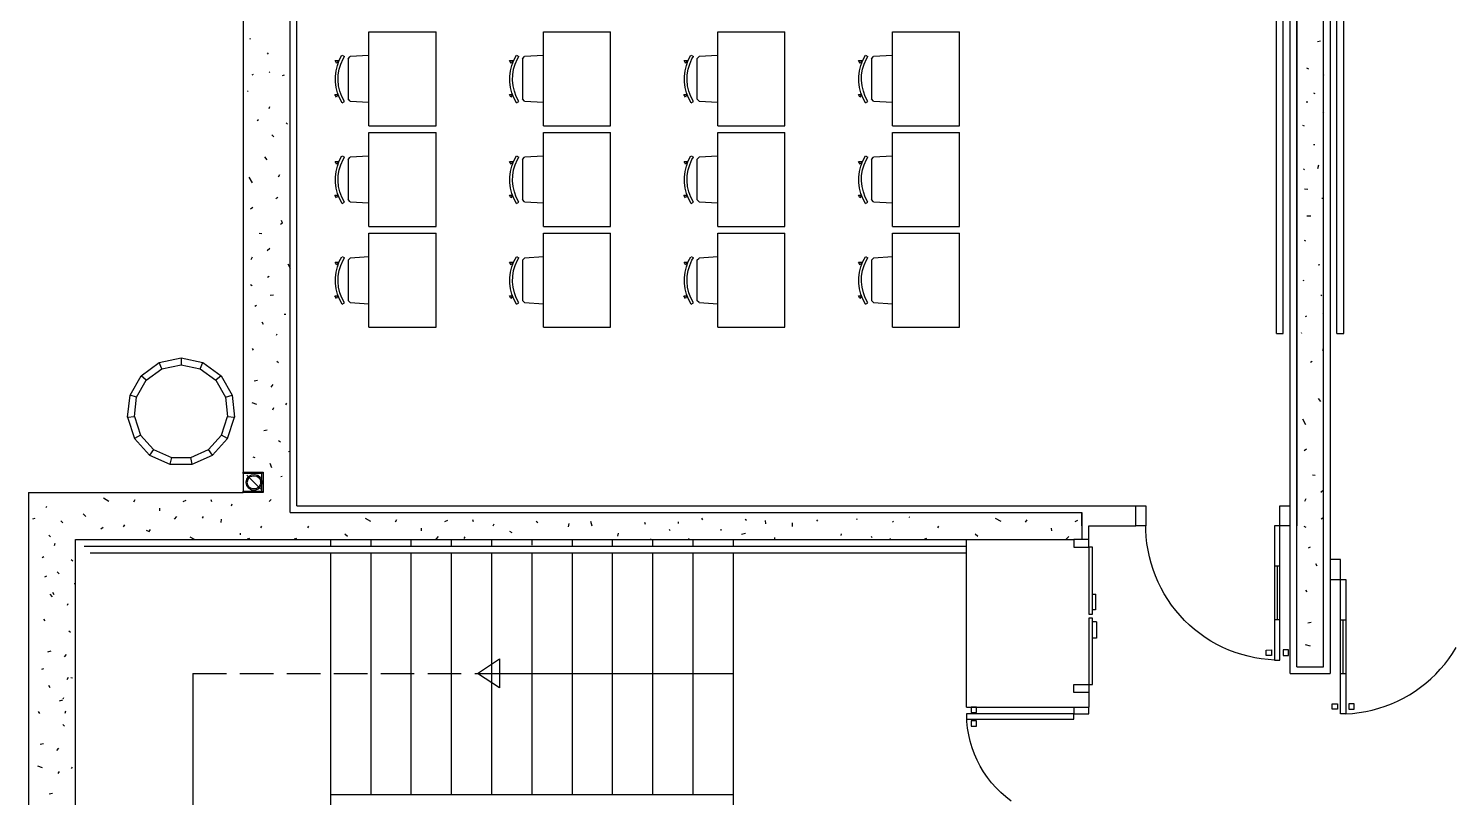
# Model space of a CAD drawing. Extents: x 7 to 80.8, y 22 to 73.9.
# Drawn here: x 7.04 to 17.66, y 54.01 to 59.74 of the extents above; entities that cross this region are included whole.
import ezdxf

# ---------------------------------------------------------------- set-up
doc = ezdxf.new("R2010")
doc.units = 0
doc.header["$MEASUREMENT"] = 0
doc.linetypes.add('DOT', pattern=[0.25, 0.25, 0])
for name, color, linetype in [('Doors', 7, 'CONTINUOUS'), ('Furniture', 7, 'CONTINUOUS'), ('Stairs', 7, 'CONTINUOUS'), ('Walls', 7, 'CONTINUOUS')]:
    doc.layers.add(name, color=color, linetype=linetype)

msp = doc.modelspace()

# ---------------------------------------------------------------- linework, layer by layer
at = {"layer": 'Doors', "color": 2}
for p, q in [((14.889, 56.032), (14.889, 56.132)), ((15.289, 56.032), (15.289, 56.182)), ((16.439, 56.032), (16.439, 56.182)), ((14.939, 56.032), (15.289, 56.032)), ((14.939, 55.932), (14.939, 56.032)), ((16.439, 54.932), (16.439, 56.032)), ((14.029, 55.932), (14.139, 55.932)), ((14.939, 55.932), (14.829, 55.932)), ((16.439, 54.932), (16.739, 54.932)), ((16.489, 54.982), (16.689, 54.982)), ((14.939, 54.792), (14.829, 54.792)), ((14.939, 54.792), (14.939, 54.682)), ((14.029, 54.682), (14.939, 54.682))]:
    msp.add_line(p, q, dxfattribs=at)
at = {"layer": 'Doors', "color": 1}
for p, q in [((16.364, 56.182), (16.439, 56.182)), ((16.814, 55.782), (16.739, 55.782)), ((14.939, 54.852), (14.939, 54.792))]:
    msp.add_line(p, q, dxfattribs=at)
at = {"layer": 'Doors', "color": 4}
for p, q in [((16.364, 55.732), (16.322, 55.732)), ((16.345, 55.331), (16.345, 55.732)), ((14.967, 55.524), (14.993, 55.524)), ((14.99, 55.523), (14.99, 55.406)), ((14.99, 55.406), (14.971, 55.406)), ((14.996, 55.317), (14.967, 55.317)), ((14.996, 55.317), (14.996, 55.197)), ((16.364, 55.332), (16.324, 55.332)), ((16.814, 55.332), (16.857, 55.332)), ((16.834, 54.931), (16.834, 55.332)), ((14.996, 55.197), (14.973, 55.197)), ((16.814, 54.932), (16.854, 54.932)), ((14.939, 54.632), (14.939, 54.682))]:
    msp.add_line(p, q, dxfattribs=at)
at = {"layer": 'Doors', "color": 1}
for points in [[(15.289, 56.182), (15.364, 56.182), (15.364, 56.032), (15.289, 56.032)], [(16.439, 56.032), (16.364, 56.032), (16.364, 56.182)], [(14.829, 55.932), (14.829, 55.875), (14.939, 55.875), (14.939, 55.932)], [(16.739, 55.632), (16.814, 55.632), (16.814, 55.782)], [(14.829, 54.792), (14.829, 54.852), (14.939, 54.852)]]:
    msp.add_lwpolyline(points, dxfattribs=at)
at = {"layer": 'Doors', "color": 4}
for points in [[(16.324, 55.033), (16.275, 55.036), (16.225, 55.042), (16.176, 55.05), (16.127, 55.061), (16.079, 55.074), (16.031, 55.089), (15.984, 55.107), (15.939, 55.127), (15.894, 55.15), (15.85, 55.174), (15.808, 55.201), (15.767, 55.23), (15.728, 55.261), (15.69, 55.293), (15.654, 55.328), (15.62, 55.364), (15.587, 55.402), (15.557, 55.442), (15.528, 55.483), (15.502, 55.526), (15.478, 55.569), (15.456, 55.614), (15.436, 55.66), (15.419, 55.707), (15.404, 55.755), (15.391, 55.803), (15.381, 55.852), (15.373, 55.901), (15.368, 55.951), (15.365, 56.001), (15.364, 56.032)], [(16.854, 54.633), (16.904, 54.636), (16.954, 54.642), (17.003, 54.65), (17.052, 54.661), (17.1, 54.674), (17.148, 54.689), (17.195, 54.707), (17.24, 54.727), (17.285, 54.75), (17.329, 54.774), (17.371, 54.801), (17.412, 54.83), (17.451, 54.861), (17.489, 54.893), (17.525, 54.928), (17.559, 54.964), (17.592, 55.003), (17.622, 55.042), (17.65, 55.083), (17.677, 55.126)], [(14.829, 54.682), (14.829, 54.632), (14.939, 54.632)], [(14.361, 53.983), (14.322, 54.014), (14.284, 54.047), (14.249, 54.082), (14.215, 54.119), (14.185, 54.158), (14.156, 54.2), (14.131, 54.243), (14.108, 54.287), (14.087, 54.333), (14.07, 54.38), (14.056, 54.428), (14.045, 54.476), (14.037, 54.526), (14.031, 54.575), (14.03, 54.592)]]:
    msp.add_lwpolyline(points, dxfattribs=at)
for points in [[(16.364, 56.032), (16.324, 56.032), (16.324, 55.032), (16.364, 55.032), (16.364, 56.032)], [(14.939, 55.875), (14.939, 55.375), (14.967, 55.375), (14.967, 55.875), (14.939, 55.875)], [(16.814, 55.632), (16.854, 55.632), (16.854, 54.632), (16.814, 54.632), (16.814, 55.632)], [(14.939, 55.346), (14.939, 54.852), (14.967, 54.852), (14.967, 55.346), (14.939, 55.346)], [(16.302, 55.068), (16.262, 55.067), (16.262, 55.107), (16.302, 55.108), (16.302, 55.068)], [(16.387, 55.068), (16.427, 55.068), (16.427, 55.108), (16.387, 55.108), (16.387, 55.068)], [(14.829, 54.592), (14.829, 54.632), (14.029, 54.632), (14.029, 54.592), (14.829, 54.592)], [(14.104, 54.642), (14.104, 54.682), (14.064, 54.682), (14.064, 54.642), (14.104, 54.642)], [(16.792, 54.668), (16.752, 54.668), (16.752, 54.708), (16.792, 54.708), (16.792, 54.668)], [(16.877, 54.668), (16.917, 54.667), (16.917, 54.707), (16.877, 54.708), (16.877, 54.668)], [(14.104, 54.541), (14.104, 54.581), (14.064, 54.581), (14.064, 54.541), (14.104, 54.541)]]:
    msp.add_lwpolyline(points, close=True, dxfattribs=at)
at = {"layer": 'Furniture', "color": 4}
for p, q in [((16.389, 57.465), (16.389, 61.465)), ((16.839, 57.465), (16.839, 61.465)), ((9.576, 59.711), (10.076, 59.711)), ((9.576, 59.011), (9.576, 59.711)), ((10.076, 59.011), (10.076, 59.711)), ((10.876, 59.711), (11.376, 59.711)), ((10.876, 59.011), (10.876, 59.711)), ((11.376, 59.011), (11.376, 59.711)), ((12.176, 59.711), (12.676, 59.711)), ((12.176, 59.011), (12.176, 59.711)), ((12.676, 59.011), (12.676, 59.711)), ((13.476, 59.711), (13.976, 59.711)), ((13.476, 59.011), (13.476, 59.711)), ((13.976, 59.011), (13.976, 59.711)), ((9.376, 59.539), (9.394, 59.528)), ((9.42, 59.51), (9.436, 59.527)), ((9.42, 59.51), (9.42, 59.212)), ((9.576, 59.535), (9.436, 59.527)), ((10.676, 59.539), (10.694, 59.528)), ((10.72, 59.51), (10.736, 59.527)), ((10.72, 59.51), (10.72, 59.212)), ((10.876, 59.535), (10.736, 59.527)), ((11.976, 59.539), (11.994, 59.528)), ((12.02, 59.51), (12.036, 59.527)), ((12.02, 59.51), (12.02, 59.212)), ((12.176, 59.535), (12.036, 59.527)), ((13.276, 59.539), (13.294, 59.528)), ((13.32, 59.51), (13.336, 59.527)), ((13.32, 59.51), (13.32, 59.212)), ((13.476, 59.535), (13.336, 59.527)), ((9.376, 59.183), (9.394, 59.194)), ((9.436, 59.195), (9.42, 59.212)), ((9.436, 59.195), (9.576, 59.187)), ((10.676, 59.183), (10.694, 59.194)), ((10.736, 59.195), (10.72, 59.212)), ((10.736, 59.195), (10.876, 59.187)), ((11.976, 59.183), (11.994, 59.194)), ((12.036, 59.195), (12.02, 59.212)), ((12.036, 59.195), (12.176, 59.187)), ((13.276, 59.183), (13.294, 59.194)), ((13.336, 59.195), (13.32, 59.212)), ((13.336, 59.195), (13.476, 59.187)), ((9.576, 59.011), (10.076, 59.011)), ((10.876, 59.011), (11.376, 59.011)), ((12.176, 59.011), (12.676, 59.011)), ((13.476, 59.011), (13.976, 59.011)), ((9.576, 58.961), (10.076, 58.961)), ((9.576, 58.261), (9.576, 58.961)), ((10.076, 58.261), (10.076, 58.961)), ((10.876, 58.961), (11.376, 58.961)), ((10.876, 58.261), (10.876, 58.961)), ((11.376, 58.261), (11.376, 58.961)), ((12.176, 58.961), (12.676, 58.961)), ((12.176, 58.261), (12.176, 58.961)), ((12.676, 58.261), (12.676, 58.961)), ((13.476, 58.961), (13.976, 58.961)), ((13.476, 58.261), (13.476, 58.961)), ((13.976, 58.261), (13.976, 58.961)), ((9.376, 58.789), (9.394, 58.778)), ((9.42, 58.76), (9.436, 58.777)), ((9.42, 58.76), (9.42, 58.462)), ((9.576, 58.785), (9.436, 58.777)), ((10.676, 58.789), (10.694, 58.778)), ((10.72, 58.76), (10.736, 58.777)), ((10.72, 58.76), (10.72, 58.462)), ((10.876, 58.785), (10.736, 58.777)), ((11.976, 58.789), (11.994, 58.778)), ((12.02, 58.76), (12.036, 58.777)), ((12.02, 58.76), (12.02, 58.462)), ((12.176, 58.785), (12.036, 58.777)), ((13.276, 58.789), (13.294, 58.778)), ((13.32, 58.76), (13.336, 58.777)), ((13.32, 58.76), (13.32, 58.462)), ((13.476, 58.785), (13.336, 58.777)), ((9.376, 58.433), (9.394, 58.444)), ((9.436, 58.445), (9.42, 58.462)), ((9.436, 58.445), (9.576, 58.437)), ((10.676, 58.433), (10.694, 58.444)), ((10.736, 58.445), (10.72, 58.462)), ((10.736, 58.445), (10.876, 58.437)), ((11.976, 58.433), (11.994, 58.444)), ((12.036, 58.445), (12.02, 58.462)), ((12.036, 58.445), (12.176, 58.437)), ((13.276, 58.433), (13.294, 58.444)), ((13.336, 58.445), (13.32, 58.462)), ((13.336, 58.445), (13.476, 58.437)), ((9.576, 58.261), (10.076, 58.261)), ((10.876, 58.261), (11.376, 58.261)), ((12.176, 58.261), (12.676, 58.261)), ((13.476, 58.261), (13.976, 58.261)), ((9.576, 58.211), (10.076, 58.211)), ((9.576, 57.511), (9.576, 58.211)), ((10.076, 57.511), (10.076, 58.211)), ((10.876, 58.211), (11.376, 58.211)), ((10.876, 57.511), (10.876, 58.211)), ((11.376, 57.511), (11.376, 58.211)), ((12.176, 58.211), (12.676, 58.211)), ((12.176, 57.511), (12.176, 58.211)), ((12.676, 57.511), (12.676, 58.211)), ((13.476, 58.211), (13.976, 58.211)), ((13.476, 57.511), (13.476, 58.211)), ((13.976, 57.511), (13.976, 58.211)), ((9.376, 58.039), (9.394, 58.028)), ((9.42, 58.01), (9.436, 58.027)), ((9.576, 58.035), (9.436, 58.027)), ((10.676, 58.039), (10.694, 58.028)), ((10.72, 58.01), (10.736, 58.027)), ((10.876, 58.035), (10.736, 58.027)), ((11.976, 58.039), (11.994, 58.028)), ((12.02, 58.01), (12.036, 58.027)), ((12.176, 58.035), (12.036, 58.027)), ((13.276, 58.039), (13.294, 58.028)), ((13.32, 58.01), (13.336, 58.027)), ((13.476, 58.035), (13.336, 58.027)), ((9.42, 58.01), (9.42, 57.712)), ((10.72, 58.01), (10.72, 57.712)), ((12.02, 58.01), (12.02, 57.712)), ((13.32, 58.01), (13.32, 57.712)), ((9.376, 57.683), (9.394, 57.694)), ((9.436, 57.695), (9.42, 57.712)), ((9.436, 57.695), (9.576, 57.687)), ((10.676, 57.683), (10.694, 57.694)), ((10.736, 57.695), (10.72, 57.712)), ((10.736, 57.695), (10.876, 57.687)), ((11.976, 57.683), (11.994, 57.694)), ((12.036, 57.695), (12.02, 57.712)), ((12.036, 57.695), (12.176, 57.687)), ((13.276, 57.683), (13.294, 57.694)), ((13.336, 57.695), (13.32, 57.712)), ((13.336, 57.695), (13.476, 57.687)), ((9.576, 57.511), (10.076, 57.511)), ((10.876, 57.511), (11.376, 57.511)), ((12.176, 57.511), (12.676, 57.511)), ((13.476, 57.511), (13.976, 57.511)), ((16.339, 57.465), (16.389, 57.465)), ((16.789, 57.465), (16.839, 57.465))]:
    msp.add_line(p, q, dxfattribs=at)
for points in [[(16.339, 57.465), (16.339, 61.465), (16.389, 61.465)], [(16.789, 57.465), (16.789, 61.465), (16.839, 61.465)], [(9.376, 59.183), (9.356, 59.22), (9.341, 59.258), (9.331, 59.298), (9.326, 59.339), (9.326, 59.38), (9.331, 59.421), (9.341, 59.462), (9.355, 59.5), (9.375, 59.537)], [(9.394, 59.194), (9.374, 59.231), (9.36, 59.269), (9.35, 59.31), (9.346, 59.351), (9.347, 59.392), (9.354, 59.433), (9.366, 59.472), (9.383, 59.51), (9.394, 59.528)], [(10.676, 59.183), (10.656, 59.22), (10.641, 59.258), (10.631, 59.298), (10.626, 59.339), (10.626, 59.38), (10.631, 59.421), (10.641, 59.462), (10.655, 59.5), (10.675, 59.537)], [(10.694, 59.194), (10.674, 59.231), (10.66, 59.269), (10.65, 59.31), (10.646, 59.351), (10.647, 59.392), (10.654, 59.433), (10.666, 59.472), (10.683, 59.51), (10.694, 59.528)], [(11.976, 59.183), (11.956, 59.22), (11.941, 59.258), (11.931, 59.298), (11.926, 59.339), (11.926, 59.38), (11.931, 59.421), (11.941, 59.462), (11.955, 59.5), (11.975, 59.537)], [(11.994, 59.194), (11.974, 59.231), (11.96, 59.269), (11.95, 59.31), (11.946, 59.351), (11.947, 59.392), (11.954, 59.433), (11.966, 59.472), (11.983, 59.51), (11.994, 59.528)], [(13.276, 59.183), (13.256, 59.22), (13.241, 59.258), (13.231, 59.298), (13.226, 59.339), (13.226, 59.38), (13.231, 59.421), (13.241, 59.462), (13.255, 59.5), (13.275, 59.537)], [(13.294, 59.194), (13.274, 59.231), (13.26, 59.269), (13.25, 59.31), (13.246, 59.351), (13.247, 59.392), (13.254, 59.433), (13.266, 59.472), (13.283, 59.51), (13.294, 59.528)], [(9.376, 58.433), (9.356, 58.47), (9.341, 58.508), (9.331, 58.548), (9.326, 58.589), (9.326, 58.63), (9.331, 58.671), (9.341, 58.712), (9.355, 58.75), (9.375, 58.787)], [(9.394, 58.444), (9.374, 58.481), (9.36, 58.519), (9.35, 58.56), (9.346, 58.601), (9.347, 58.642), (9.354, 58.683), (9.366, 58.722), (9.383, 58.76), (9.394, 58.778)], [(10.676, 58.433), (10.656, 58.47), (10.641, 58.508), (10.631, 58.548), (10.626, 58.589), (10.626, 58.63), (10.631, 58.671), (10.641, 58.712), (10.655, 58.75), (10.675, 58.787)], [(10.694, 58.444), (10.674, 58.481), (10.66, 58.519), (10.65, 58.56), (10.646, 58.601), (10.647, 58.642), (10.654, 58.683), (10.666, 58.722), (10.683, 58.76), (10.694, 58.778)], [(11.976, 58.433), (11.956, 58.47), (11.941, 58.508), (11.931, 58.548), (11.926, 58.589), (11.926, 58.63), (11.931, 58.671), (11.941, 58.712), (11.955, 58.75), (11.975, 58.787)], [(11.994, 58.444), (11.974, 58.481), (11.96, 58.519), (11.95, 58.56), (11.946, 58.601), (11.947, 58.642), (11.954, 58.683), (11.966, 58.722), (11.983, 58.76), (11.994, 58.778)], [(13.276, 58.433), (13.256, 58.47), (13.241, 58.508), (13.231, 58.548), (13.226, 58.589), (13.226, 58.63), (13.231, 58.671), (13.241, 58.712), (13.255, 58.75), (13.275, 58.787)], [(13.294, 58.444), (13.274, 58.481), (13.26, 58.519), (13.25, 58.56), (13.246, 58.601), (13.247, 58.642), (13.254, 58.683), (13.266, 58.722), (13.283, 58.76), (13.294, 58.778)], [(9.376, 57.683), (9.356, 57.72), (9.341, 57.758), (9.331, 57.798), (9.326, 57.839), (9.326, 57.88), (9.331, 57.921), (9.341, 57.962), (9.355, 58), (9.375, 58.037)], [(9.394, 57.694), (9.374, 57.731), (9.36, 57.769), (9.35, 57.81), (9.346, 57.851), (9.347, 57.892), (9.354, 57.933), (9.366, 57.972), (9.383, 58.01), (9.394, 58.028)], [(10.676, 57.683), (10.656, 57.72), (10.641, 57.758), (10.631, 57.798), (10.626, 57.839), (10.626, 57.88), (10.631, 57.921), (10.641, 57.962), (10.655, 58), (10.675, 58.037)], [(10.694, 57.694), (10.674, 57.731), (10.66, 57.769), (10.65, 57.81), (10.646, 57.851), (10.647, 57.892), (10.654, 57.933), (10.666, 57.972), (10.683, 58.01), (10.694, 58.028)], [(11.976, 57.683), (11.956, 57.72), (11.941, 57.758), (11.931, 57.798), (11.926, 57.839), (11.926, 57.88), (11.931, 57.921), (11.941, 57.962), (11.955, 58), (11.975, 58.037)], [(11.994, 57.694), (11.974, 57.731), (11.96, 57.769), (11.95, 57.81), (11.946, 57.851), (11.947, 57.892), (11.954, 57.933), (11.966, 57.972), (11.983, 58.01), (11.994, 58.028)], [(13.276, 57.683), (13.256, 57.72), (13.241, 57.758), (13.231, 57.798), (13.226, 57.839), (13.226, 57.88), (13.231, 57.921), (13.241, 57.962), (13.255, 58), (13.275, 58.037)], [(13.294, 57.694), (13.274, 57.731), (13.26, 57.769), (13.25, 57.81), (13.246, 57.851), (13.247, 57.892), (13.254, 57.933), (13.266, 57.972), (13.283, 58.01), (13.294, 58.028)]]:
    msp.add_lwpolyline(points, dxfattribs=at)
for points in [[(9.336, 59.477), (9.324, 59.497), (9.348, 59.497), (9.336, 59.477)], [(10.636, 59.477), (10.624, 59.497), (10.648, 59.497), (10.636, 59.477)], [(11.936, 59.477), (11.924, 59.497), (11.948, 59.497), (11.936, 59.477)], [(13.236, 59.477), (13.224, 59.497), (13.248, 59.497), (13.236, 59.477)], [(9.334, 59.226), (9.323, 59.245), (9.345, 59.245), (9.334, 59.226)], [(10.634, 59.226), (10.623, 59.245), (10.645, 59.245), (10.634, 59.226)], [(11.934, 59.226), (11.923, 59.245), (11.945, 59.245), (11.934, 59.226)], [(13.234, 59.226), (13.223, 59.245), (13.245, 59.245), (13.234, 59.226)], [(9.336, 58.727), (9.324, 58.747), (9.348, 58.747), (9.336, 58.727)], [(10.636, 58.727), (10.624, 58.747), (10.648, 58.747), (10.636, 58.727)], [(11.936, 58.727), (11.924, 58.747), (11.948, 58.747), (11.936, 58.727)], [(13.236, 58.727), (13.224, 58.747), (13.248, 58.747), (13.236, 58.727)], [(9.334, 58.476), (9.323, 58.495), (9.345, 58.495), (9.334, 58.476)], [(10.634, 58.476), (10.623, 58.495), (10.645, 58.495), (10.634, 58.476)], [(11.934, 58.476), (11.923, 58.495), (11.945, 58.495), (11.934, 58.476)], [(13.234, 58.476), (13.223, 58.495), (13.245, 58.495), (13.234, 58.476)], [(9.336, 57.977), (9.324, 57.997), (9.348, 57.997), (9.336, 57.977)], [(10.636, 57.977), (10.624, 57.997), (10.648, 57.997), (10.636, 57.977)], [(11.936, 57.977), (11.924, 57.997), (11.948, 57.997), (11.936, 57.977)], [(13.236, 57.977), (13.224, 57.997), (13.248, 57.997), (13.236, 57.977)], [(9.334, 57.726), (9.323, 57.745), (9.345, 57.745), (9.334, 57.726)], [(10.634, 57.726), (10.623, 57.745), (10.645, 57.745), (10.634, 57.726)], [(11.934, 57.726), (11.923, 57.745), (11.945, 57.745), (11.934, 57.726)], [(13.234, 57.726), (13.223, 57.745), (13.245, 57.745), (13.234, 57.726)]]:
    msp.add_lwpolyline(points, close=True, dxfattribs=at)
at = {"layer": 'Stairs', "color": 4}
for p, q in [((9.289, 55.932), (9.289, 55.882)), ((9.589, 55.932), (9.589, 55.882)), ((9.889, 55.932), (9.889, 55.882)), ((10.189, 55.932), (10.189, 55.882)), ((10.489, 55.932), (10.489, 55.882)), ((10.789, 55.932), (10.789, 55.889)), ((11.089, 55.932), (11.089, 55.882)), ((11.389, 55.932), (11.389, 55.882)), ((11.689, 55.932), (11.689, 55.882)), ((11.989, 55.932), (11.989, 55.882)), ((12.289, 55.932), (12.289, 55.882)), ((9.289, 55.832), (9.289, 54.032)), ((9.589, 55.832), (9.589, 54.032)), ((9.889, 55.832), (9.889, 54.032)), ((10.189, 55.832), (10.189, 54.032)), ((10.489, 55.832), (10.489, 54.032)), ((10.789, 55.832), (10.789, 54.032)), ((11.089, 55.832), (11.089, 54.032)), ((11.389, 55.832), (11.389, 54.032)), ((11.689, 55.832), (11.689, 54.032)), ((11.989, 55.832), (11.989, 54.032)), ((12.289, 55.832), (12.289, 53.932))]:
    msp.add_line(p, q, dxfattribs=at)
at = {"layer": 'Stairs', "color": 8}
for p, q in [((7.453, 55.882), (14.029, 55.882)), ((7.5, 55.832), (14.029, 55.832)), ((8.264, 54.932), (8.264, 52.732)), ((10.386, 54.932), (12.289, 54.932)), ((9.289, 54.032), (12.289, 54.032)), ((9.289, 54.032), (9.289, 53.932))]:
    msp.add_line(p, q, dxfattribs=at)
at = {"layer": 'Stairs', "color": 8, "linetype": 'DOT'}
msp.add_line((8.264, 54.932), (10.386, 54.932), dxfattribs=at)
at = {"layer": 'Stairs', "color": 8}
msp.add_lwpolyline([(10.386, 54.932), (10.55, 55.043), (10.55, 54.826), (10.386, 54.932)], close=True, dxfattribs=at)
at = {"layer": 'Walls', "color": 2}
for p, q in [((8.639, 73.868), (8.639, 56.292)), ((8.989, 56.132), (8.989, 63.682)), ((8.989, 56.132), (8.989, 63.682)), ((9.039, 56.182), (9.039, 63.632)), ((16.439, 56.182), (16.439, 62.082)), ((16.489, 54.982), (16.489, 62.082)), ((16.489, 62.082), (16.489, 56.032)), ((16.689, 54.982), (16.689, 62.082)), ((16.739, 62.082), (16.739, 54.932)), ((8.014, 57.248), (8.176, 57.283)), ((8.176, 57.283), (8.339, 57.248)), ((8.176, 57.283), (8.176, 57.232)), ((8.034, 57.202), (8.176, 57.232)), ((8.176, 57.232), (8.318, 57.202)), ((8.318, 57.202), (8.339, 57.248)), ((8.318, 57.202), (8.436, 57.117)), ((7.796, 57.007), (7.879, 57.151)), ((7.844, 56.991), (7.917, 57.117)), ((8.436, 57.117), (8.508, 56.991)), ((7.778, 56.841), (7.796, 57.007)), ((8.508, 56.991), (8.557, 57.007)), ((8.508, 56.991), (8.523, 56.847)), ((7.778, 56.841), (7.829, 56.847)), ((8.478, 56.709), (8.523, 56.847)), ((8.523, 56.847), (8.574, 56.841)), ((7.778, 56.841), (7.83, 56.683)), ((8.523, 56.683), (8.574, 56.841)), ((7.83, 56.683), (7.941, 56.559)), ((8.381, 56.601), (8.478, 56.709)), ((8.411, 56.559), (8.523, 56.683)), ((8.523, 56.683), (8.478, 56.709)), ((7.941, 56.559), (8.093, 56.492)), ((7.971, 56.601), (8.104, 56.542)), ((8.104, 56.542), (8.093, 56.492)), ((8.104, 56.542), (8.249, 56.542)), ((8.249, 56.542), (8.381, 56.601)), ((8.259, 56.492), (8.249, 56.542)), ((8.259, 56.492), (8.411, 56.559)), ((8.411, 56.559), (8.381, 56.601)), ((8.093, 56.492), (8.259, 56.492)), ((7.039, 56.282), (8.639, 56.282)), ((7.039, 56.282), (7.039, 52.182)), ((8.989, 56.132), (14.889, 56.132)), ((9.039, 56.182), (15.289, 56.182)), ((14.889, 56.132), (14.889, 55.932)), ((16.489, 54.982), (16.489, 56.032)), ((7.389, 55.932), (14.829, 55.932)), ((7.389, 55.482), (7.389, 55.932)), ((14.029, 54.682), (14.029, 55.932)), ((7.389, 51.732), (7.389, 55.482))]:
    msp.add_line(p, q, dxfattribs=at)
at = {"layer": 'Walls', "color": 1}
for p, q in [((8.685, 59.661), (8.693, 59.66)), ((16.667, 59.641), (16.643, 59.636)), ((8.818, 59.554), (8.826, 59.546)), ((8.838, 59.414), (8.833, 59.409)), ((16.561, 59.443), (16.576, 59.437)), ((16.687, 59.396), (16.689, 59.389)), ((8.713, 59.393), (8.703, 59.388)), ((8.944, 59.39), (8.929, 59.385)), ((8.671, 59.273), (8.675, 59.268)), ((16.571, 59.188), (16.559, 59.188)), ((16.615, 59.257), (16.624, 59.252)), ((8.835, 59.154), (8.83, 59.137)), ((16.689, 59.116), (16.683, 59.109)), ((8.753, 59.056), (8.742, 59.049)), ((8.97, 59.024), (8.958, 59.034)), ((16.532, 59.016), (16.544, 59.011)), ((8.853, 58.945), (8.867, 58.93)), ((16.613, 58.872), (16.624, 58.872)), ((8.818, 58.758), (8.801, 58.78)), ((16.539, 58.692), (16.547, 58.683)), ((16.651, 58.719), (16.644, 58.691)), ((8.681, 58.629), (8.705, 58.588)), ((8.91, 58.646), (8.9, 58.63)), ((8.896, 58.478), (8.882, 58.469)), ((16.548, 58.543), (16.573, 58.54)), ((16.676, 58.472), (16.687, 58.472)), ((8.694, 58.394), (8.711, 58.405)), ((16.595, 58.34), (16.565, 58.339)), ((8.932, 58.286), (8.916, 58.277)), ((8.921, 58.31), (8.93, 58.288)), ((8.777, 58.208), (8.757, 58.209)), ((16.544, 58.161), (16.555, 58.154)), ((8.707, 58.034), (8.697, 58.013)), ((8.838, 58.099), (8.818, 58.081)), ((8.972, 57.985), (8.988, 57.951)), ((16.66, 57.977), (16.648, 57.974)), ((8.693, 57.829), (8.707, 57.823)), ((8.821, 57.885), (8.833, 57.893)), ((16.535, 57.861), (16.543, 57.86)), ((8.865, 57.75), (8.839, 57.747)), ((16.668, 57.754), (16.676, 57.746)), ((8.739, 57.674), (8.725, 57.667)), ((8.944, 57.61), (8.957, 57.609)), ((16.563, 57.593), (16.553, 57.588)), ((16.688, 57.614), (16.683, 57.609)), ((8.778, 57.553), (8.789, 57.535)), ((8.89, 57.459), (8.885, 57.449)), ((16.521, 57.473), (16.525, 57.468)), ((8.705, 57.354), (8.714, 57.342)), ((16.685, 57.354), (16.68, 57.337)), ((8.889, 57.26), (8.901, 57.248)), ((16.603, 57.256), (16.592, 57.249)), ((8.746, 57.114), (8.722, 57.109)), ((8.859, 57.085), (8.845, 57.066)), ((16.668, 56.958), (16.651, 56.98)), ((8.703, 56.95), (8.738, 56.938)), ((8.866, 56.911), (8.857, 56.895)), ((8.961, 56.945), (8.954, 56.934)), ((8.817, 56.746), (8.793, 56.741)), ((16.531, 56.829), (16.555, 56.788)), ((8.918, 56.655), (8.901, 56.665)), ((8.711, 56.547), (8.726, 56.542)), ((8.988, 56.586), (8.976, 56.583)), ((16.544, 56.594), (16.561, 56.605)), ((8.837, 56.5), (8.849, 56.468)), ((8.667, 56.409), (8.77, 56.306)), ((8.765, 56.362), (8.774, 56.356)), ((8.92, 56.4), (8.93, 56.403)), ((16.627, 56.408), (16.607, 56.409)), ((7.597, 56.241), (7.638, 56.217)), ((7.832, 56.227), (7.821, 56.21)), ((8.192, 56.214), (8.213, 56.225)), ((8.397, 56.229), (8.402, 56.214)), ((8.721, 56.292), (8.709, 56.292)), ((8.847, 56.228), (8.833, 56.214)), ((16.557, 56.234), (16.547, 56.213)), ((16.688, 56.299), (16.668, 56.281)), ((7.17, 56.169), (7.177, 56.179)), ((7.467, 56.103), (7.446, 56.121)), ((8.018, 56.145), (8.017, 56.165)), ((8.126, 56.083), (8.145, 56.103)), ((8.341, 56.101), (8.333, 56.089)), ((8.552, 56.182), (8.558, 56.197)), ((7.071, 56.086), (7.089, 56.091)), ((7.281, 56.069), (7.295, 56.054)), ((7.579, 56.011), (7.595, 56.022)), ((7.747, 56.026), (7.757, 56.039)), ((8.476, 56.057), (8.478, 56.082)), ((8.77, 56.019), (8.777, 56.029)), ((9.12, 56.019), (9.127, 56.029)), ((9.547, 56.091), (9.588, 56.067)), ((9.782, 56.077), (9.771, 56.06)), ((9.968, 55.995), (9.967, 56.015)), ((10.142, 56.064), (10.163, 56.075)), ((10.347, 56.079), (10.352, 56.064)), ((10.502, 56.032), (10.508, 56.047)), ((10.822, 56.067), (10.834, 56.057)), ((11.062, 56.025), (11.067, 56.049)), ((11.226, 56.068), (11.238, 56.033)), ((11.629, 56.06), (11.634, 56.045)), ((11.814, 56.007), (11.819, 55.997)), ((11.883, 56.051), (11.883, 56.063)), ((12.055, 56.089), (12.061, 56.077)), ((12.199, 56.008), (12.199, 55.997)), ((12.379, 56.083), (12.389, 56.075)), ((12.529, 56.073), (12.531, 56.048)), ((12.731, 56.027), (12.733, 56.056)), ((12.91, 56.077), (12.917, 56.067)), ((13.21, 56.087), (13.212, 56.079)), ((13.478, 56.059), (13.484, 56.068)), ((13.598, 56.1), (13.604, 56.096)), ((13.816, 56.019), (13.822, 56.029)), ((14.242, 56.091), (14.284, 56.067)), ((14.477, 56.077), (14.466, 56.06)), ((14.664, 55.995), (14.663, 56.015)), ((14.837, 56.064), (14.859, 56.075)), ((16.543, 56.029), (16.557, 56.023)), ((16.671, 56.085), (16.683, 56.093)), ((7.202, 55.951), (7.191, 55.963)), ((7.235, 55.9), (7.23, 55.883)), ((8.241, 55.95), (8.274, 55.934)), ((8.616, 55.978), (8.617, 55.965)), ((8.671, 55.936), (8.689, 55.941)), ((9.021, 55.936), (9.039, 55.941)), ((9.417, 55.953), (9.396, 55.971)), ((10.076, 55.933), (10.095, 55.953)), ((10.291, 55.951), (10.283, 55.939)), ((10.623, 55.993), (10.64, 55.983)), ((11.43, 55.955), (11.435, 55.979)), ((11.675, 55.935), (11.682, 55.932)), ((11.955, 55.932), (11.962, 55.939)), ((12.353, 55.971), (12.381, 55.977)), ((12.599, 55.945), (12.599, 55.935)), ((13.094, 55.961), (13.097, 55.973)), ((13.317, 55.953), (13.325, 55.945)), ((13.457, 55.933), (13.462, 55.939)), ((13.717, 55.936), (13.734, 55.941)), ((14.113, 55.953), (14.092, 55.971)), ((14.772, 55.933), (14.791, 55.953)), ((7.153, 55.801), (7.142, 55.795)), ((16.589, 55.874), (16.575, 55.867)), ((7.253, 55.691), (7.267, 55.676)), ((7.37, 55.769), (7.358, 55.78)), ((16.628, 55.753), (16.639, 55.735)), ((7.173, 55.658), (7.158, 55.651)), ((7.379, 55.604), (7.393, 55.603)), ((7.218, 55.504), (7.201, 55.525)), ((7.217, 55.539), (7.228, 55.522)), ((16.555, 55.554), (16.564, 55.542)), ((7.333, 55.451), (7.328, 55.44)), ((7.152, 55.337), (7.162, 55.325)), ((7.341, 55.251), (7.353, 55.24)), ((16.596, 55.314), (16.572, 55.309)), ((16.553, 55.15), (16.588, 55.138)), ((7.205, 55.099), (7.181, 55.093)), ((7.319, 55.075), (7.305, 55.056)), ((7.151, 54.968), (7.136, 54.962)), ((7.188, 54.846), (7.198, 54.829)), ((7.334, 54.902), (7.325, 54.886)), ((7.354, 54.902), (7.367, 54.9)), ((7.292, 54.735), (7.268, 54.728)), ((7.299, 54.752), (7.294, 54.741)), ((7.112, 54.649), (7.122, 54.636)), ((7.315, 54.652), (7.31, 54.635)), ((7.296, 54.552), (7.307, 54.54)), ((7.151, 54.408), (7.127, 54.403)), ((7.264, 54.377), (7.249, 54.359)), ((7.106, 54.245), (7.141, 54.232)), ((7.269, 54.204), (7.259, 54.188)), ((7.364, 54.236), (7.357, 54.226)), ((7.217, 54.039), (7.193, 54.034))]:
    msp.add_line(p, q, dxfattribs=at)
at = {"layer": 'Walls', "color": 4}
msp.add_line((8.789, 56.282), (8.639, 56.282), dxfattribs=at)
at = {"layer": 'Walls', "color": 2}
for points in [[(7.917, 57.117), (7.879, 57.151), (8.014, 57.248)], [(7.917, 57.117), (8.034, 57.202), (8.014, 57.248)], [(8.339, 57.248), (8.474, 57.151), (8.436, 57.117)], [(8.474, 57.151), (8.557, 57.007), (8.574, 56.841)], [(7.829, 56.847), (7.844, 56.991), (7.796, 57.007)], [(7.829, 56.847), (7.874, 56.709), (7.83, 56.683)], [(7.874, 56.709), (7.971, 56.601), (7.941, 56.559)]]:
    msp.add_lwpolyline(points, dxfattribs=at)
at = {"layer": 'Walls', "color": 4}
for points in [[(8.639, 56.422), (8.639, 56.432), (8.789, 56.432), (8.779, 56.422), (8.639, 56.422)], [(8.779, 56.422), (8.789, 56.432), (8.789, 56.282), (8.779, 56.292), (8.779, 56.422)]]:
    msp.add_lwpolyline(points, close=True, dxfattribs=at)
at = {"layer": 'Walls', "color": 1}
for points in [[(8.66, 56.357), (8.665, 56.381), (8.679, 56.401), (8.701, 56.413), (8.725, 56.416), (8.749, 56.409), (8.768, 56.392), (8.778, 56.369), (8.778, 56.344), (8.768, 56.322), (8.75, 56.305), (8.726, 56.297), (8.701, 56.299), (8.68, 56.312), (8.665, 56.332), (8.66, 56.356)], [(8.67, 56.357), (8.676, 56.381), (8.692, 56.399), (8.716, 56.406), (8.74, 56.402), (8.754, 56.392), (8.762, 56.383), (8.767, 56.371), (8.769, 56.359), (8.768, 56.346), (8.764, 56.335), (8.758, 56.324), (8.748, 56.316), (8.733, 56.308), (8.721, 56.307), (8.708, 56.308), (8.697, 56.312), (8.686, 56.319), (8.678, 56.329), (8.672, 56.34), (8.67, 56.352)], [(7.916, 56.001), (7.938, 55.991), (7.949, 56.006)]]:
    msp.add_lwpolyline(points, dxfattribs=at)
at = {"layer": 'Walls', "color": 4}
msp.add_lwpolyline([(8.639, 56.282), (8.639, 56.292), (8.779, 56.292)], dxfattribs=at)

doc.saveas('drawing.dxf')
